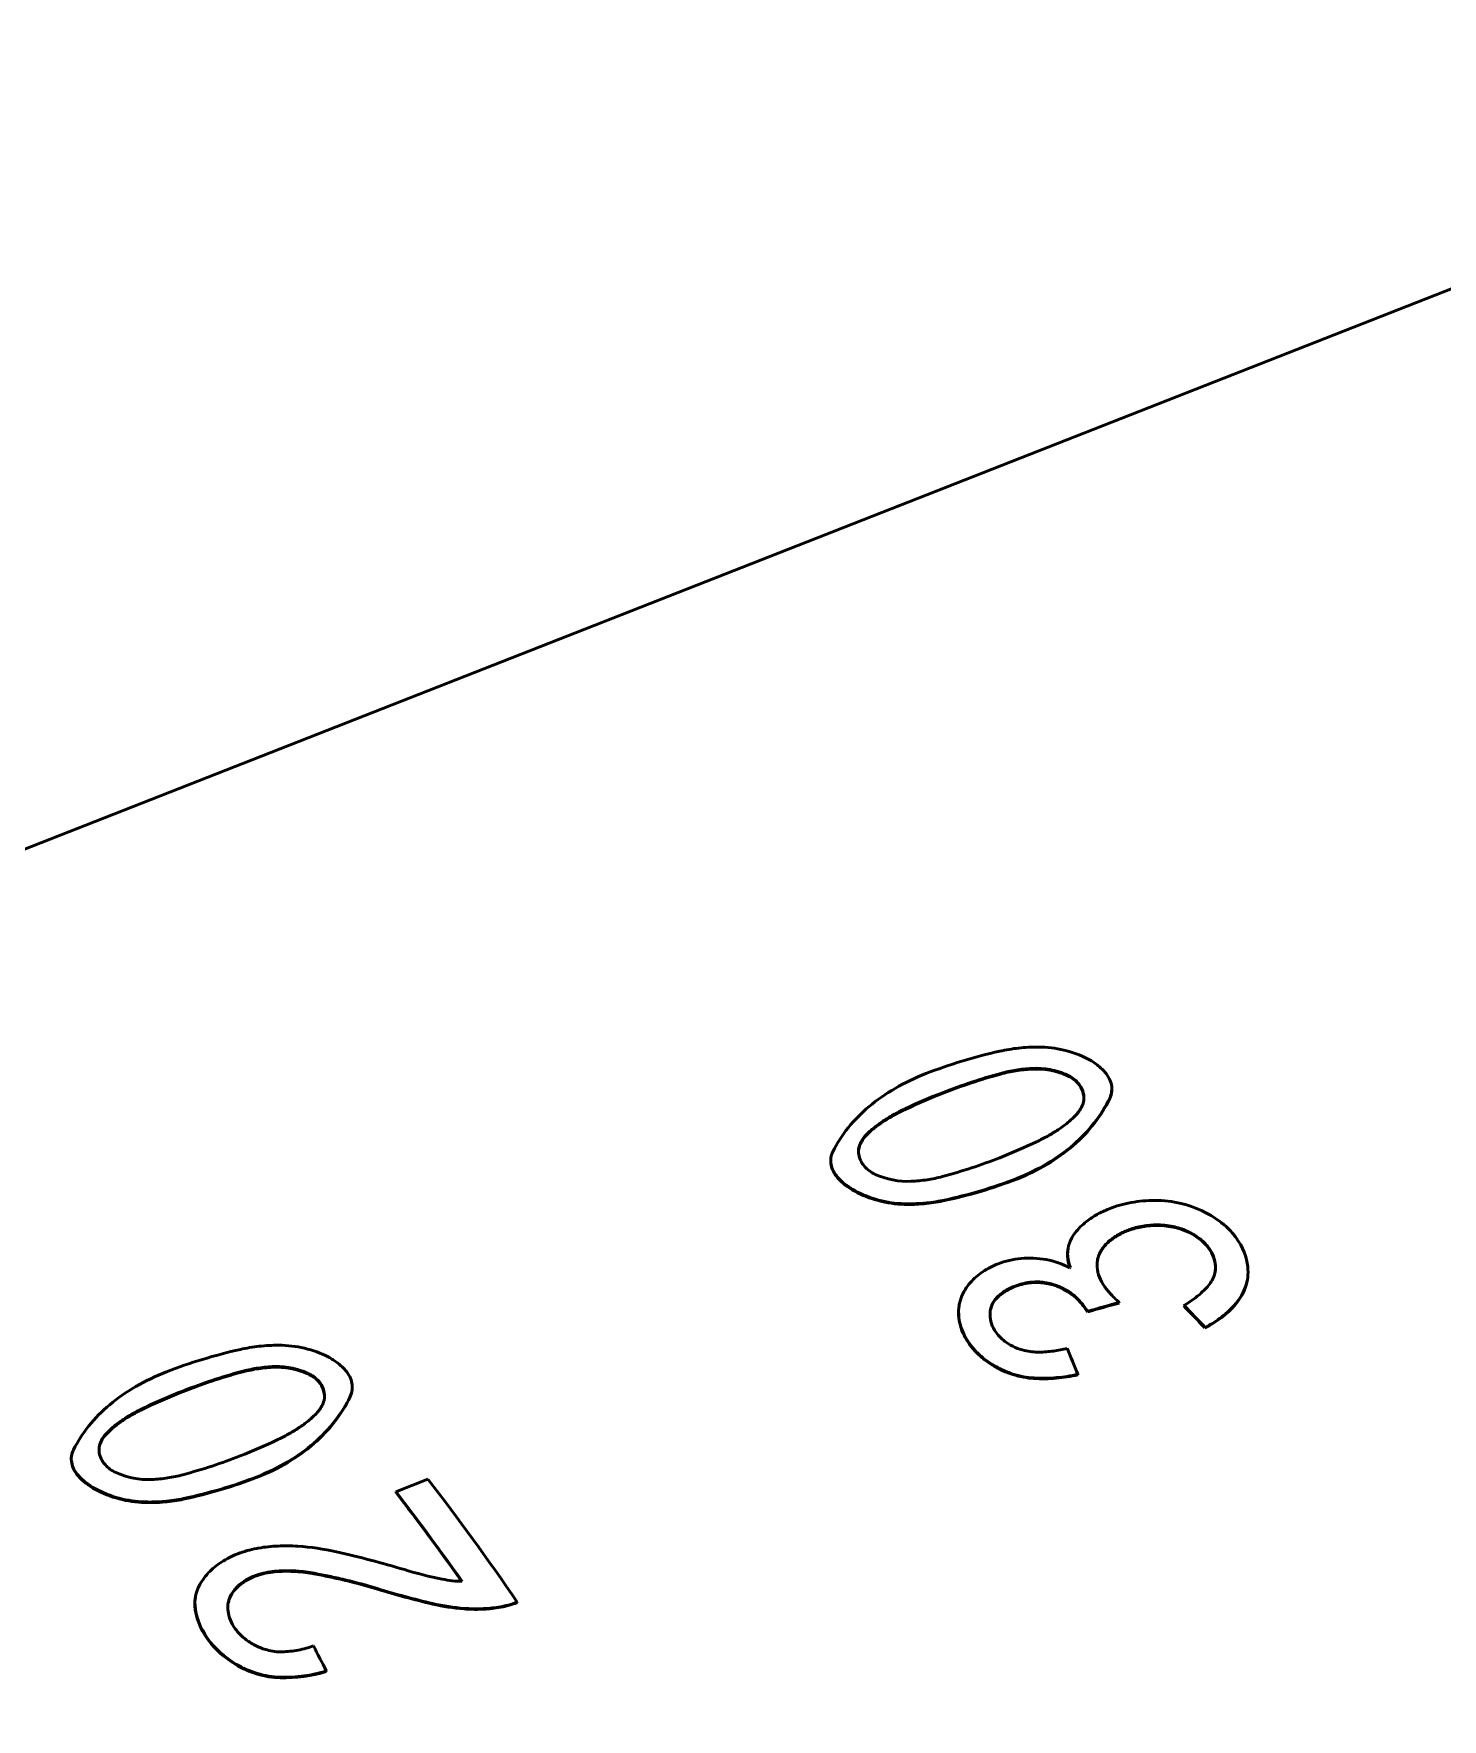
# Model space of a CAD drawing. Header units: millimetres. Extents: x -1259 to 2100, y -2965 to 1485.
# Drawn here: x 423.39 to 443.02, y 314.23 to 337.73 of the extents above; entities that cross this region are included whole.
import ezdxf

# ---------------------------------------------------------------- set-up
doc = ezdxf.new("R2010")
doc.units = ezdxf.units.MM
doc.header["$LTSCALE"] = 5
doc.layers.add('Visible (ISO)', color=7, linetype='Continuous', lineweight=50)

msp = doc.modelspace()

# ---------------------------------------------------------------- linework, layer by layer
at = {"layer": 'Visible (ISO)'}
for p, q in [((392.382, 314.23), (505.713, 358.738)), ((438.417, 322.993), (438.417, 322.984)), ((434.501, 322.026), (434.502, 322.036)), ((437.808, 320.785), (437.81, 320.794)), ((437.833, 320.523), (437.843, 320.527)), ((440.3, 320.323), (440.299, 320.316)), ((438.52, 320.033), (438.522, 320.041)), ((436.291, 320), (436.292, 320.008)), ((438.083, 319.91), (438.084, 319.918)), ((439.424, 319.992), (439.426, 320)), ((439.717, 319.686), (439.719, 319.693)), ((437.943, 319.032), (437.945, 319.039)), ((427.833, 318.836), (427.832, 318.827)), ((423.917, 317.869), (423.918, 317.879)), ((428.441, 317.403), (428.886, 317.578)), ((428.44, 317.395), (428.441, 317.403)), ((425.646, 315.93), (425.647, 315.939)), ((430.13, 315.857), (430.132, 315.865)), ((427.469, 314.897), (427.47, 314.904))]:
    msp.add_line(p, q, dxfattribs=at)
for centre, major_axis, ratio, start_param, end_param in [((437.654, 322.966), (0.359, -0.143), 0.745633, 0.561327, 0.963012), ((437.653, 322.957), (0.359, -0.142), 0.745856, 0.559961, 0.961547), ((440.346, 318.222), (-8.097, 0.388), 0.672734, 5.301136, 5.378651), ((440.348, 318.21), (-8.101, 0.389), 0.672734, 5.301136, 5.378611), ((432.78, 326.94), (7.731, -0.736), 0.708354, 5.333633, 5.413872), ((437.428, 319.992), (0.473, -0.084), 0.686936, 1.730577, 2.010422), ((437.606, 319.902), (0.426, -0.151), 0.779966, 1.050866, 1.252023), ((437.216, 319.652), (-0.933, 0.148), 0.787119, 3.87635, 3.995252), ((437.34, 319.712), (0.787, -0.267), 0.791029, 0.912471, 1.042208), ((435.812, 318.854), (-2.641, 0.175), 0.814566, 3.733856, 3.801026), ((436.134, 319.011), (2.268, -0.591), 0.826744, 0.784682, 0.857214), ((248.423, -567.624), (1511.359, 698.757), 0.4614, 1.237301, 1.237586), ((264.221, -489.163), (1445.989, 641.453), 0.444554, 1.257546, 1.257845), ((439.914, 320.915), (1.927, -0.842), 0.71958, 4.164226, 4.256903), ((435.926, 305.001), (-12.607, 21.385), 0.478947, 5.159148, 5.17766), ((435.926, 305.001), (-12.611, 21.397), 0.478916, 5.159188, 5.177701), ((437.103, 319.753), (0.332, -0.24), 0.746637, 3.928051, 4.301406), ((434.183, 304.07), (4.647, -24.859), 0.306448, 2.15854, 2.176887), ((427.069, 318.8), (0.359, -0.142), 0.745856, 0.559961, 0.961547), ((427.07, 318.809), (0.359, -0.143), 0.745633, 0.561327, 0.963012), ((429.763, 314.053), (-8.101, 0.389), 0.672734, 5.301136, 5.378611), ((429.762, 314.065), (-8.097, 0.388), 0.672734, 5.301136, 5.378651), ((422.195, 322.783), (7.731, -0.736), 0.708354, 5.333633, 5.413872), ((426.43, 301.616), (8.846, -22.525), 0.41082, 2.085331, 2.18567), ((425.985, 301.441), (-8.842, 22.514), 0.41082, 5.253622, 5.327263), ((425.985, 301.441), (-8.846, 22.525), 0.41082, 5.25318, 5.327263), ((423.776, 300.336), (6.123, -23.865), 0.345957, 2.135839, 2.154427)]:
    msp.add_ellipse(centre, major_axis=major_axis, ratio=ratio, start_param=start_param, end_param=end_param, dxfattribs=at)
for points, knots in [([(435.827, 323.23), (435.99, 323.293), (436.157, 323.351), (436.501, 323.456), (436.677, 323.503), (436.857, 323.543)], [0, 0, 0, 0, 0.04591624, 0.04591624, 0.09190288, 0.09190288, 0.09190288, 0.09190288]), ([(436.857, 323.543), (436.943, 323.562), (437.031, 323.577), (437.21, 323.596), (437.302, 323.601), (437.393, 323.601)], [0, 0, 0, 0, 0.02187074, 0.02187074, 0.0439155, 0.0439155, 0.0439155, 0.0439155]), ([(437.393, 323.601), (437.514, 323.601), (437.635, 323.586), (437.868, 323.531), (437.98, 323.49), (438.081, 323.437)], [0, 0, 0, 0, 0.02895113, 0.02895113, 0.05859624, 0.05859624, 0.05859624, 0.05859624]), ([(437.8, 323.21), (437.725, 323.244), (437.643, 323.27), (437.474, 323.301), (437.388, 323.307), (437.304, 323.303)], [0, 0, 0, 0, 0.02103243, 0.02103243, 0.04155381, 0.04155381, 0.04155381, 0.04155381]), ([(438.081, 323.437), (438.129, 323.412), (438.174, 323.384), (438.255, 323.321), (438.292, 323.287), (438.323, 323.251)], [0, 0, 0, 0, 0.0142434, 0.0142434, 0.02857688, 0.02857688, 0.02857688, 0.02857688]), ([(434.53, 322.142), (434.588, 322.258), (434.659, 322.37), (434.829, 322.581), (434.927, 322.68), (435.147, 322.864), (435.269, 322.948), (435.533, 323.102), (435.676, 323.17), (435.827, 323.23)], [0, 0, 0, 0, 0.043807, 0.043807, 0.0870851, 0.0870851, 0.1299533, 0.1299533, 0.172765, 0.172765, 0.172765, 0.172765]), ([(436.872, 323.234), (436.733, 323.196), (436.596, 323.154), (436.328, 323.066), (436.196, 323.018), (436.067, 322.967)], [0, 0, 0, 0, 0.0364797, 0.0364797, 0.07295946, 0.07295946, 0.07295946, 0.07295946]), ([(436.871, 323.224), (436.733, 323.186), (436.596, 323.145), (436.327, 323.056), (436.196, 323.009), (436.067, 322.958)], [0, 0, 0, 0, 0.03647941, 0.03647941, 0.0729589, 0.0729589, 0.0729589, 0.0729589]), ([(437.303, 323.293), (437.228, 323.289), (437.155, 323.281), (437.01, 323.258), (436.94, 323.243), (436.871, 323.224)], [0, 0, 0, 0, 0.01805894, 0.01805894, 0.03601173, 0.03601173, 0.03601173, 0.03601173]), ([(437.304, 323.303), (437.229, 323.298), (437.155, 323.291), (437.011, 323.267), (436.94, 323.252), (436.872, 323.234)], [0, 0, 0, 0, 0.0180603, 0.0180603, 0.03601367, 0.03601367, 0.03601367, 0.03601367]), ([(437.946, 323.095), (437.927, 323.116), (437.905, 323.136), (437.856, 323.172), (437.829, 323.188), (437.799, 323.201)], [0, 0, 0, 0, 0.00840544, 0.00840544, 0.01674027, 0.01674027, 0.01674027, 0.01674027]), ([(437.946, 323.104), (437.928, 323.125), (437.906, 323.145), (437.857, 323.181), (437.829, 323.197), (437.8, 323.21)], [0, 0, 0, 0, 0.00840975, 0.00840975, 0.01674845, 0.01674845, 0.01674845, 0.01674845]), ([(438.323, 323.251), (438.347, 323.223), (438.367, 323.194), (438.397, 323.134), (438.408, 323.103), (438.419, 323.041), (438.42, 323.01), (438.412, 322.949), (438.403, 322.919), (438.389, 322.89)], [0, 0, 0, 0, 0.01084531, 0.01084531, 0.02160922, 0.02160922, 0.03223192, 0.03223192, 0.04267677, 0.04267677, 0.04267677, 0.04267677]), ([(438.389, 322.89), (438.332, 322.771), (438.26, 322.656), (438.09, 322.437), (437.993, 322.333), (437.773, 322.143), (437.651, 322.055), (437.387, 321.898), (437.244, 321.829), (437.094, 321.769)], [0, 0, 0, 0, 0.0436851, 0.0436851, 0.0868429, 0.0868429, 0.129592, 0.129592, 0.1722832, 0.1722832, 0.1722832, 0.1722832]), ([(438.009, 322.789), (438.022, 322.821), (438.029, 322.853), (438.031, 322.92), (438.026, 322.954), (438.014, 322.987)], [0, 0, 0, 0, 0.01135824, 0.01135824, 0.0229261, 0.0229261, 0.0229261, 0.0229261]), ([(435.547, 322.744), (435.494, 322.719), (435.442, 322.693), (435.342, 322.638), (435.293, 322.609), (435.246, 322.579)], [0, 0, 0, 0, 0.01585173, 0.01585173, 0.03170337, 0.03170337, 0.03170337, 0.03170337]), ([(435.547, 322.735), (435.494, 322.71), (435.442, 322.683), (435.341, 322.628), (435.293, 322.6), (435.246, 322.57)], [0, 0, 0, 0, 0.01585153, 0.01585153, 0.03170296, 0.03170296, 0.03170296, 0.03170296]), ([(437.67, 322.448), (437.718, 322.48), (437.764, 322.513), (437.85, 322.585), (437.89, 322.622), (437.926, 322.661)], [0, 0, 0, 0, 0.01636565, 0.01636565, 0.03281947, 0.03281947, 0.03281947, 0.03281947]), ([(437.926, 322.661), (437.944, 322.681), (437.96, 322.701), (437.988, 322.744), (438, 322.766), (438.009, 322.789)], [0, 0, 0, 0, 0.00816866, 0.00816866, 0.016422, 0.016422, 0.016422, 0.016422]), ([(434.99, 322.371), (434.972, 322.352), (434.957, 322.332), (434.929, 322.29), (434.918, 322.269), (434.908, 322.246)], [0, 0, 0, 0, 0.00814539, 0.00814539, 0.01637582, 0.01637582, 0.01637582, 0.01637582]), ([(435.246, 322.579), (435.198, 322.548), (435.152, 322.515), (435.067, 322.446), (435.027, 322.409), (434.99, 322.371)], [0, 0, 0, 0, 0.01633595, 0.01633595, 0.03276173, 0.03276173, 0.03276173, 0.03276173]), ([(435.246, 322.57), (435.197, 322.539), (435.151, 322.506), (435.066, 322.436), (435.026, 322.4), (434.99, 322.362)], [0, 0, 0, 0, 0.01633527, 0.01633527, 0.03275973, 0.03275973, 0.03275973, 0.03275973]), ([(437.371, 322.281), (437.424, 322.306), (437.475, 322.333), (437.575, 322.388), (437.623, 322.418), (437.67, 322.448)], [0, 0, 0, 0, 0.01574971, 0.01574971, 0.03149932, 0.03149932, 0.03149932, 0.03149932]), ([(434.597, 321.787), (434.573, 321.815), (434.554, 321.844), (434.523, 321.904), (434.512, 321.934), (434.501, 321.995), (434.5, 322.026), (434.508, 322.085), (434.517, 322.114), (434.53, 322.142)], [0, 0, 0, 0, 0.01087225, 0.01087225, 0.02166283, 0.02166283, 0.03231179, 0.03231179, 0.04278236, 0.04278236, 0.04278236, 0.04278236]), ([(434.908, 322.246), (434.896, 322.216), (434.889, 322.184), (434.888, 322.12), (434.893, 322.087), (434.904, 322.055)], [0, 0, 0, 0, 0.01121573, 0.01121573, 0.02263574, 0.02263574, 0.02263574, 0.02263574]), ([(434.99, 322.362), (434.972, 322.343), (434.956, 322.323), (434.929, 322.281), (434.917, 322.259), (434.908, 322.237)], [0, 0, 0, 0, 0.00814431, 0.00814431, 0.0163731, 0.0163731, 0.0163731, 0.0163731]), ([(434.597, 321.778), (434.549, 321.834), (434.518, 321.895), (434.506, 321.956), (434.502, 321.979), (434.5, 322.003), (434.501, 322.026)], [-1.5707963, -1.5707963, -1.5707963, -1.5707963, -1.113424, -1.113424, -1.113424, -0.9366006, -0.9366006, -0.9366006, -0.9366006]), ([(434.904, 322.055), (434.911, 322.034), (434.92, 322.013), (434.944, 321.972), (434.959, 321.952), (434.975, 321.933)], [0, 0, 0, 0, 0.00749917, 0.00749917, 0.01503178, 0.01503178, 0.01503178, 0.01503178]), ([(434.975, 321.933), (434.993, 321.912), (435.015, 321.892), (435.064, 321.856), (435.092, 321.84), (435.121, 321.826)], [0, 0, 0, 0, 0.00835341, 0.00835341, 0.01663391, 0.01663391, 0.01663391, 0.01663391]), ([(436.057, 321.796), (436.194, 321.833), (436.33, 321.873), (436.597, 321.96), (436.728, 322.008), (436.856, 322.058)], [0, 0, 0, 0, 0.0362469, 0.0362469, 0.07249386, 0.07249386, 0.07249386, 0.07249386]), ([(434.837, 321.599), (434.789, 321.625), (434.745, 321.654), (434.665, 321.717), (434.628, 321.752), (434.597, 321.787)], [0, 0, 0, 0, 0.014091, 0.014091, 0.02827231, 0.02827231, 0.02827231, 0.02827231]), ([(435.622, 321.729), (435.697, 321.732), (435.771, 321.74), (435.917, 321.762), (435.988, 321.777), (436.057, 321.796)], [0, 0, 0, 0, 0.0182188, 0.0182188, 0.03633571, 0.03633571, 0.03633571, 0.03633571]), ([(437.094, 321.769), (436.931, 321.705), (436.764, 321.648), (436.42, 321.546), (436.243, 321.501), (436.064, 321.463)], [0, 0, 0, 0, 0.04594796, 0.04594796, 0.09196619, 0.09196619, 0.09196619, 0.09196619]), ([(435.526, 321.408), (435.406, 321.411), (435.285, 321.428), (435.168, 321.46), (435.051, 321.491), (434.938, 321.535), (434.836, 321.591)], [-2.6561201, -2.6561201, -2.6561201, -2.6561201, -2.3272292, -2.3272292, -2.3272292, -1.9983383, -1.9983383, -1.9983383, -1.9983383]), ([(435.526, 321.416), (435.406, 321.419), (435.284, 321.437), (435.05, 321.5), (434.938, 321.545), (434.837, 321.599)], [0, 0, 0, 0, 0.02907119, 0.02907119, 0.05883924, 0.05883924, 0.05883924, 0.05883924]), ([(436.064, 321.463), (435.978, 321.445), (435.89, 321.432), (435.71, 321.417), (435.618, 321.414), (435.526, 321.416)], [0, 0, 0, 0, 0.02195878, 0.02195878, 0.04409052, 0.04409052, 0.04409052, 0.04409052]), ([(436.063, 321.455), (435.977, 321.437), (435.889, 321.424), (435.709, 321.408), (435.617, 321.405), (435.526, 321.408)], [0, 0, 0, 0, 0.02195783, 0.02195783, 0.04408733, 0.04408733, 0.04408733, 0.04408733]), ([(438.382, 321.347), (438.478, 321.385), (438.581, 321.414), (438.796, 321.453), (438.908, 321.463), (439.021, 321.464)], [0, 0, 0, 0, 0.02723529, 0.02723529, 0.0546675, 0.0546675, 0.0546675, 0.0546675]), ([(438.068, 321.17), (438.113, 321.206), (438.163, 321.239), (438.268, 321.298), (438.324, 321.324), (438.382, 321.347)], [0, 0, 0, 0, 0.0165782, 0.0165782, 0.03310363, 0.03310363, 0.03310363, 0.03310363]), ([(437.903, 321.006), (437.926, 321.036), (437.952, 321.065), (438.007, 321.12), (438.036, 321.146), (438.068, 321.17)], [0, 0, 0, 0, 0.0115031, 0.0115031, 0.02293768, 0.02293768, 0.02293768, 0.02293768]), ([(438.63, 321.037), (438.573, 321.014), (438.518, 320.986), (438.42, 320.922), (438.375, 320.886), (438.336, 320.846)], [0, 0, 0, 0, 0.01638539, 0.01638539, 0.03287187, 0.03287187, 0.03287187, 0.03287187]), ([(438.632, 321.045), (438.574, 321.022), (438.52, 320.994), (438.421, 320.93), (438.376, 320.894), (438.337, 320.854)], [0, 0, 0, 0, 0.01638556, 0.01638556, 0.03287294, 0.03287294, 0.03287294, 0.03287294]), ([(439.031, 321.114), (438.96, 321.112), (438.89, 321.105), (438.756, 321.079), (438.691, 321.061), (438.63, 321.037)], [0, 0, 0, 0, 0.01724911, 0.01724911, 0.0343891, 0.0343891, 0.0343891, 0.0343891]), ([(439.032, 321.122), (438.961, 321.12), (438.892, 321.113), (438.757, 321.087), (438.692, 321.069), (438.632, 321.045)], [0, 0, 0, 0, 0.01725022, 0.01725022, 0.03439053, 0.03439053, 0.03439053, 0.03439053]), ([(439.273, 321.091), (439.233, 321.099), (439.192, 321.105), (439.111, 321.113), (439.071, 321.114), (439.031, 321.114)], [0, 0, 0, 0, 0.00983049, 0.00983049, 0.01956034, 0.01956034, 0.01956034, 0.01956034]), ([(439.274, 321.099), (439.234, 321.107), (439.194, 321.113), (439.113, 321.121), (439.072, 321.123), (439.032, 321.122)], [0, 0, 0, 0, 0.00983237, 0.00983237, 0.01956342, 0.01956342, 0.01956342, 0.01956342]), ([(439.629, 320.942), (439.578, 320.979), (439.521, 321.012), (439.402, 321.065), (439.339, 321.085), (439.274, 321.099)], [0, 0, 0, 0, 0.01615403, 0.01615403, 0.03200658, 0.03200658, 0.03200658, 0.03200658]), ([(439.926, 321.168), (439.971, 321.135), (440.012, 321.099), (440.088, 321.023), (440.123, 320.982), (440.154, 320.94)], [0, 0, 0, 0, 0.01427017, 0.01427017, 0.02859797, 0.02859797, 0.02859797, 0.02859797]), ([(438.336, 320.846), (438.315, 320.824), (438.297, 320.801), (438.265, 320.753), (438.251, 320.728), (438.24, 320.701)], [0, 0, 0, 0, 0.00882994, 0.00882994, 0.0177536, 0.0177536, 0.0177536, 0.0177536]), ([(438.337, 320.854), (438.317, 320.832), (438.298, 320.809), (438.266, 320.761), (438.253, 320.736), (438.242, 320.709)], [0, 0, 0, 0, 0.00883098, 0.00883098, 0.01775633, 0.01775633, 0.01775633, 0.01775633]), ([(439.768, 320.796), (439.749, 320.822), (439.728, 320.846), (439.681, 320.892), (439.656, 320.914), (439.628, 320.934)], [0, 0, 0, 0, 0.00872294, 0.00872294, 0.01740689, 0.01740689, 0.01740689, 0.01740689]), ([(439.769, 320.804), (439.751, 320.829), (439.73, 320.854), (439.683, 320.9), (439.657, 320.922), (439.629, 320.942)], [0, 0, 0, 0, 0.00872749, 0.00872749, 0.01741574, 0.01741574, 0.01741574, 0.01741574]), ([(439.864, 320.553), (439.862, 320.596), (439.852, 320.639), (439.82, 320.723), (439.798, 320.765), (439.769, 320.804)], [0, 0, 0, 0, 0.01311071, 0.01311071, 0.02634828, 0.02634828, 0.02634828, 0.02634828]), ([(436.448, 320.319), (436.497, 320.374), (436.555, 320.424), (436.685, 320.512), (436.757, 320.549), (436.835, 320.58)], [0, 0, 0, 0, 0.02210341, 0.02210341, 0.04404756, 0.04404756, 0.04404756, 0.04404756]), ([(436.835, 320.58), (436.933, 320.619), (437.042, 320.643), (437.27, 320.663), (437.388, 320.657), (437.504, 320.637)], [0, 0, 0, 0, 0.0278509, 0.0278509, 0.05611631, 0.05611631, 0.05611631, 0.05611631]), ([(437.839, 320.526), (437.827, 320.554), (437.818, 320.582), (437.805, 320.642), (437.802, 320.673), (437.802, 320.703)], [0.00068467, 0.00068467, 0.00068467, 0.00068467, 0.00972764, 0.00972764, 0.01936604, 0.01936604, 0.01936604, 0.01936604]), ([(437.843, 320.527), (437.83, 320.558), (437.82, 320.588), (437.807, 320.65), (437.803, 320.681), (437.803, 320.711)], [0, 0, 0, 0, 0.00973239, 0.00973239, 0.01937489, 0.01937489, 0.01937489, 0.01937489]), ([(438.242, 320.709), (438.23, 320.681), (438.222, 320.652), (438.212, 320.593), (438.211, 320.562), (438.214, 320.531)], [0, 0, 0, 0, 0.00946156, 0.00946156, 0.01905635, 0.01905635, 0.01905635, 0.01905635]), ([(439.837, 320.392), (439.847, 320.417), (439.855, 320.443), (439.864, 320.497), (439.866, 320.525), (439.864, 320.553)], [0, 0, 0, 0, 0.00837991, 0.00837991, 0.01687853, 0.01687853, 0.01687853, 0.01687853]), ([(439.856, 320.45), (439.856, 320.454), (439.857, 320.458), (439.863, 320.49), (439.864, 320.517), (439.863, 320.545)], [0.00706031, 0.00706031, 0.00706031, 0.00706031, 0.008377666, 0.008377666, 0.016873246, 0.016873246, 0.016873246, 0.016873246]), ([(437.055, 320.257), (437.004, 320.237), (436.957, 320.212), (436.871, 320.154), (436.832, 320.12), (436.8, 320.084)], [0, 0, 0, 0, 0.01447393, 0.01447393, 0.02905114, 0.02905114, 0.02905114, 0.02905114]), ([(437.057, 320.265), (437.006, 320.245), (436.958, 320.22), (436.872, 320.162), (436.834, 320.128), (436.801, 320.092)], [0, 0, 0, 0, 0.0144741, 0.0144741, 0.02905223, 0.02905223, 0.02905223, 0.02905223]), ([(437.278, 320.314), (437.239, 320.309), (437.2, 320.301), (437.126, 320.282), (437.09, 320.27), (437.055, 320.257)], [0, 0, 0, 0, 0.00978643, 0.00978643, 0.01957326, 0.01957326, 0.01957326, 0.01957326]), ([(437.279, 320.322), (437.24, 320.317), (437.202, 320.309), (437.127, 320.29), (437.091, 320.278), (437.057, 320.265)], [0, 0, 0, 0, 0.00978658, 0.00978658, 0.01957357, 0.01957357, 0.01957357, 0.01957357]), ([(437.408, 320.318), (437.386, 320.32), (437.364, 320.32), (437.321, 320.319), (437.299, 320.317), (437.278, 320.314)], [0, 0, 0, 0, 0.0053376, 0.0053376, 0.01067569, 0.01067569, 0.01067569, 0.01067569]), ([(437.601, 320.284), (437.57, 320.293), (437.538, 320.301), (437.473, 320.312), (437.441, 320.316), (437.408, 320.318)], [0, 0, 0, 0, 0.00791084, 0.00791084, 0.01573705, 0.01573705, 0.01573705, 0.01573705]), ([(437.603, 320.292), (437.571, 320.301), (437.539, 320.309), (437.475, 320.32), (437.442, 320.324), (437.41, 320.326)], [0, 0, 0, 0, 0.00791273, 0.00791273, 0.01574027, 0.01574027, 0.01574027, 0.01574027]), ([(437.711, 320.242), (437.694, 320.25), (437.676, 320.258), (437.639, 320.272), (437.62, 320.279), (437.601, 320.284)], [0, 0, 0, 0, 0.004772745, 0.004772745, 0.009545837, 0.009545837, 0.009545837, 0.009545837]), ([(437.713, 320.25), (437.695, 320.258), (437.677, 320.266), (437.641, 320.28), (437.622, 320.287), (437.603, 320.292)], [0, 0, 0, 0, 0.004774326, 0.004774326, 0.009548998, 0.009548998, 0.009548998, 0.009548998]), ([(438.32, 320.259), (438.331, 320.244), (438.342, 320.229), (438.367, 320.2), (438.379, 320.185), (438.392, 320.171)], [0, 0, 0, 0, 0.00515767, 0.00515767, 0.01031125, 0.01031125, 0.01031125, 0.01031125]), ([(439.736, 320.241), (439.757, 320.264), (439.777, 320.288), (439.81, 320.338), (439.825, 320.364), (439.837, 320.392)], [0, 0, 0, 0, 0.00904366, 0.00904366, 0.01818253, 0.01818253, 0.01818253, 0.01818253]), ([(436.8, 320.084), (436.784, 320.067), (436.771, 320.048), (436.749, 320.009), (436.741, 319.988), (436.735, 319.967)], [0, 0, 0, 0, 0.0068586, 0.0068586, 0.01380746, 0.01380746, 0.01380746, 0.01380746]), ([(436.801, 320.092), (436.786, 320.075), (436.773, 320.056), (436.751, 320.017), (436.742, 319.996), (436.736, 319.975)], [0, 0, 0, 0, 0.00685956, 0.00685956, 0.01380998, 0.01380998, 0.01380998, 0.01380998]), ([(437.849, 320.162), (437.827, 320.177), (437.805, 320.191), (437.759, 320.217), (437.735, 320.23), (437.711, 320.242)], [0, 0, 0, 0, 0.00660212, 0.00660212, 0.01320441, 0.01320441, 0.01320441, 0.01320441]), ([(437.851, 320.17), (437.829, 320.185), (437.806, 320.199), (437.76, 320.225), (437.737, 320.238), (437.713, 320.25)], [0, 0, 0, 0, 0.00660493, 0.00660493, 0.01320999, 0.01320999, 0.01320999, 0.01320999]), ([(437.917, 320.108), (437.907, 320.117), (437.896, 320.127), (437.873, 320.145), (437.861, 320.154), (437.849, 320.162)], [0.000026232, 0.000026232, 0.000026232, 0.000026232, 0.003781378, 0.003781378, 0.007544123, 0.007544123, 0.007544123, 0.007544123]), ([(439.426, 320), (439.484, 320.034), (439.539, 320.071), (439.643, 320.152), (439.691, 320.196), (439.736, 320.241)], [0, 0, 0, 0, 0.01849096, 0.01849096, 0.03707495, 0.03707495, 0.03707495, 0.03707495]), ([(440.146, 320.024), (440.089, 319.958), (440.025, 319.896), (439.881, 319.785), (439.803, 319.736), (439.719, 319.693)], [0, 0, 0, 0, 0.02556156, 0.02556156, 0.05093925, 0.05093925, 0.05093925, 0.05093925]), ([(436.736, 319.975), (436.726, 319.939), (436.721, 319.901), (436.723, 319.825), (436.73, 319.786), (436.742, 319.747)], [0, 0, 0, 0, 0.0118357, 0.0118357, 0.02386304, 0.02386304, 0.02386304, 0.02386304]), ([(436.436, 319.455), (436.406, 319.496), (436.381, 319.539), (436.337, 319.626), (436.32, 319.67), (436.308, 319.714)], [0, 0, 0, 0, 0.01396928, 0.01396928, 0.02787779, 0.02787779, 0.02787779, 0.02787779]), ([(436.438, 319.463), (436.408, 319.504), (436.382, 319.547), (436.339, 319.634), (436.322, 319.678), (436.309, 319.722)], [0, 0, 0, 0, 0.01397682, 0.01397682, 0.02789248, 0.02789248, 0.02789248, 0.02789248]), ([(436.806, 319.622), (436.825, 319.596), (436.847, 319.571), (436.894, 319.524), (436.921, 319.502), (436.949, 319.482)], [0, 0, 0, 0, 0.0087998, 0.0087998, 0.01755318, 0.01755318, 0.01755318, 0.01755318]), ([(425.243, 319.073), (425.405, 319.137), (425.573, 319.195), (425.917, 319.299), (426.093, 319.346), (426.273, 319.386)], [0, 0, 0, 0, 0.04591624, 0.04591624, 0.09190288, 0.09190288, 0.09190288, 0.09190288]), ([(426.273, 319.386), (426.358, 319.405), (426.446, 319.42), (426.626, 319.439), (426.717, 319.444), (426.809, 319.444)], [0, 0, 0, 0, 0.02187074, 0.02187074, 0.0439155, 0.0439155, 0.0439155, 0.0439155]), ([(426.809, 319.444), (426.929, 319.444), (427.05, 319.43), (427.284, 319.374), (427.396, 319.333), (427.496, 319.281)], [0, 0, 0, 0, 0.02895113, 0.02895113, 0.05859624, 0.05859624, 0.05859624, 0.05859624]), ([(436.639, 319.247), (436.6, 319.278), (436.563, 319.311), (436.495, 319.381), (436.464, 319.418), (436.436, 319.455)], [0, 0, 0, 0, 0.01281702, 0.01281702, 0.0256825, 0.0256825, 0.0256825, 0.0256825]), ([(436.641, 319.254), (436.601, 319.286), (436.564, 319.319), (436.496, 319.389), (436.465, 319.425), (436.438, 319.463)], [0, 0, 0, 0, 0.01282354, 0.01282354, 0.02569586, 0.02569586, 0.02569586, 0.02569586]), ([(436.949, 319.482), (436.986, 319.456), (437.027, 319.433), (437.113, 319.395), (437.158, 319.38), (437.204, 319.37)], [0, 0, 0, 0, 0.01151194, 0.01151194, 0.0228154, 0.0228154, 0.0228154, 0.0228154]), ([(437.204, 319.37), (437.237, 319.362), (437.271, 319.356), (437.339, 319.349), (437.372, 319.348), (437.406, 319.348)], [0, 0, 0, 0, 0.00822229, 0.00822229, 0.01635883, 0.01635883, 0.01635883, 0.01635883]), ([(437.406, 319.348), (437.473, 319.349), (437.54, 319.354), (437.67, 319.372), (437.734, 319.385), (437.796, 319.401)], [0, 0, 0, 0, 0.01649084, 0.01649084, 0.03289063, 0.03289063, 0.03289063, 0.03289063]), ([(426.287, 319.077), (426.148, 319.039), (426.012, 318.998), (425.743, 318.909), (425.612, 318.861), (425.483, 318.811)], [0, 0, 0, 0, 0.0364797, 0.0364797, 0.07295946, 0.07295946, 0.07295946, 0.07295946]), ([(426.719, 319.146), (426.644, 319.142), (426.571, 319.134), (426.426, 319.111), (426.356, 319.095), (426.287, 319.077)], [0, 0, 0, 0, 0.0180603, 0.0180603, 0.03601367, 0.03601367, 0.03601367, 0.03601367]), ([(426.719, 319.137), (426.644, 319.132), (426.57, 319.125), (426.426, 319.101), (426.355, 319.086), (426.287, 319.068)], [0, 0, 0, 0, 0.01805894, 0.01805894, 0.03601173, 0.03601173, 0.03601173, 0.03601173]), ([(427.215, 319.053), (427.141, 319.088), (427.059, 319.113), (426.89, 319.144), (426.804, 319.15), (426.719, 319.146)], [0, 0, 0, 0, 0.02103243, 0.02103243, 0.04155381, 0.04155381, 0.04155381, 0.04155381]), ([(427.496, 319.281), (427.545, 319.255), (427.589, 319.227), (427.671, 319.164), (427.707, 319.13), (427.739, 319.094)], [0, 0, 0, 0, 0.0142434, 0.0142434, 0.02857688, 0.02857688, 0.02857688, 0.02857688]), ([(427.739, 319.094), (427.762, 319.066), (427.782, 319.037), (427.812, 318.977), (427.823, 318.946), (427.834, 318.884), (427.835, 318.853), (427.827, 318.792), (427.819, 318.762), (427.805, 318.734)], [0, 0, 0, 0, 0.01084531, 0.01084531, 0.02160922, 0.02160922, 0.03223192, 0.03223192, 0.04267677, 0.04267677, 0.04267677, 0.04267677]), ([(437.04, 319.043), (436.967, 319.067), (436.896, 319.097), (436.762, 319.168), (436.699, 319.209), (436.641, 319.254)], [0, 0, 0, 0, 0.01843713, 0.01843713, 0.03716213, 0.03716213, 0.03716213, 0.03716213]), ([(423.946, 317.985), (424.003, 318.101), (424.075, 318.213), (424.245, 318.424), (424.342, 318.523), (424.563, 318.707), (424.684, 318.792), (424.949, 318.945), (425.092, 319.013), (425.243, 319.073)], [0, 0, 0, 0, 0.043807, 0.043807, 0.0870851, 0.0870851, 0.1299533, 0.1299533, 0.172765, 0.172765, 0.172765, 0.172765]), ([(426.287, 319.068), (426.148, 319.03), (426.011, 318.988), (425.743, 318.9), (425.611, 318.852), (425.482, 318.801)], [0, 0, 0, 0, 0.03647941, 0.03647941, 0.0729589, 0.0729589, 0.0729589, 0.0729589]), ([(427.362, 318.947), (427.343, 318.968), (427.321, 318.988), (427.272, 319.024), (427.245, 319.04), (427.215, 319.053)], [0, 0, 0, 0, 0.00840975, 0.00840975, 0.01674845, 0.01674845, 0.01674845, 0.01674845]), ([(427.361, 318.938), (427.343, 318.959), (427.321, 318.979), (427.271, 319.015), (427.244, 319.031), (427.215, 319.044)], [0, 0, 0, 0, 0.00840544, 0.00840544, 0.01674027, 0.01674027, 0.01674027, 0.01674027]), ([(437.943, 319.032), (437.847, 319.009), (437.747, 318.993), (437.543, 318.976), (437.439, 318.975), (437.334, 318.981)], [0, 0, 0, 0, 0.02523448, 0.02523448, 0.05066093, 0.05066093, 0.05066093, 0.05066093]), ([(437.945, 319.039), (437.849, 319.016), (437.749, 319.001), (437.545, 318.984), (437.441, 318.982), (437.336, 318.988)], [0, 0, 0, 0, 0.02523531, 0.02523531, 0.05066404, 0.05066404, 0.05066404, 0.05066404]), ([(427.805, 318.734), (427.748, 318.615), (427.676, 318.499), (427.506, 318.28), (427.408, 318.177), (427.188, 317.986), (427.067, 317.898), (426.802, 317.741), (426.66, 317.672), (426.509, 317.612)], [0, 0, 0, 0, 0.0436851, 0.0436851, 0.0868429, 0.0868429, 0.129592, 0.129592, 0.1722832, 0.1722832, 0.1722832, 0.1722832]), ([(427.342, 318.505), (427.36, 318.524), (427.376, 318.545), (427.404, 318.587), (427.416, 318.61), (427.425, 318.632)], [0, 0, 0, 0, 0.00816866, 0.00816866, 0.016422, 0.016422, 0.016422, 0.016422]), ([(427.425, 318.632), (427.438, 318.664), (427.445, 318.697), (427.446, 318.763), (427.441, 318.797), (427.43, 318.831)], [0, 0, 0, 0, 0.01135824, 0.01135824, 0.0229261, 0.0229261, 0.0229261, 0.0229261]), ([(424.661, 318.413), (424.613, 318.382), (424.567, 318.349), (424.482, 318.28), (424.442, 318.243), (424.405, 318.205)], [0, 0, 0, 0, 0.01633527, 0.01633527, 0.03275973, 0.03275973, 0.03275973, 0.03275973]), ([(424.662, 318.422), (424.613, 318.391), (424.567, 318.358), (424.482, 318.289), (424.442, 318.252), (424.406, 318.214)], [0, 0, 0, 0, 0.01633595, 0.01633595, 0.03276173, 0.03276173, 0.03276173, 0.03276173]), ([(424.962, 318.578), (424.909, 318.553), (424.858, 318.527), (424.757, 318.472), (424.708, 318.443), (424.661, 318.413)], [0, 0, 0, 0, 0.01585153, 0.01585153, 0.03170296, 0.03170296, 0.03170296, 0.03170296]), ([(424.963, 318.587), (424.91, 318.562), (424.858, 318.536), (424.757, 318.481), (424.709, 318.452), (424.662, 318.422)], [0, 0, 0, 0, 0.01585173, 0.01585173, 0.03170337, 0.03170337, 0.03170337, 0.03170337]), ([(427.085, 318.291), (427.134, 318.323), (427.179, 318.356), (427.265, 318.428), (427.305, 318.465), (427.342, 318.505)], [0, 0, 0, 0, 0.01636565, 0.01636565, 0.03281947, 0.03281947, 0.03281947, 0.03281947]), ([(424.405, 318.205), (424.387, 318.186), (424.372, 318.166), (424.344, 318.124), (424.333, 318.103), (424.323, 318.08)], [0, 0, 0, 0, 0.00814431, 0.00814431, 0.0163731, 0.0163731, 0.0163731, 0.0163731]), ([(424.406, 318.214), (424.388, 318.195), (424.372, 318.175), (424.345, 318.133), (424.333, 318.112), (424.324, 318.09)], [0, 0, 0, 0, 0.00814539, 0.00814539, 0.01637582, 0.01637582, 0.01637582, 0.01637582]), ([(426.786, 318.124), (426.839, 318.149), (426.89, 318.176), (426.99, 318.232), (427.038, 318.261), (427.085, 318.291)], [0, 0, 0, 0, 0.01574971, 0.01574971, 0.03149932, 0.03149932, 0.03149932, 0.03149932]), ([(424.013, 317.631), (423.989, 317.658), (423.969, 317.687), (423.939, 317.747), (423.928, 317.777), (423.916, 317.838), (423.915, 317.869), (423.923, 317.928), (423.932, 317.957), (423.946, 317.985)], [0, 0, 0, 0, 0.01087225, 0.01087225, 0.02166283, 0.02166283, 0.03231179, 0.03231179, 0.04278236, 0.04278236, 0.04278236, 0.04278236]), ([(424.324, 318.09), (424.311, 318.059), (424.305, 318.028), (424.303, 317.963), (424.308, 317.93), (424.319, 317.898)], [0, 0, 0, 0, 0.01121573, 0.01121573, 0.02263574, 0.02263574, 0.02263574, 0.02263574]), ([(424.012, 317.622), (423.964, 317.677), (423.933, 317.738), (423.922, 317.799), (423.917, 317.823), (423.916, 317.846), (423.917, 317.869)], [-1.5707963, -1.5707963, -1.5707963, -1.5707963, -1.113424, -1.113424, -1.113424, -0.9366006, -0.9366006, -0.9366006, -0.9366006]), ([(424.319, 317.898), (424.326, 317.877), (424.336, 317.856), (424.36, 317.815), (424.374, 317.795), (424.391, 317.776)], [0, 0, 0, 0, 0.00749917, 0.00749917, 0.01503178, 0.01503178, 0.01503178, 0.01503178]), ([(424.391, 317.776), (424.409, 317.755), (424.431, 317.735), (424.48, 317.699), (424.507, 317.683), (424.537, 317.67)], [0, 0, 0, 0, 0.00835341, 0.00835341, 0.01663391, 0.01663391, 0.01663391, 0.01663391]), ([(425.472, 317.639), (425.61, 317.676), (425.746, 317.716), (426.012, 317.804), (426.143, 317.851), (426.271, 317.901)], [0, 0, 0, 0, 0.0362469, 0.0362469, 0.07249386, 0.07249386, 0.07249386, 0.07249386]), ([(424.253, 317.443), (424.205, 317.469), (424.16, 317.498), (424.08, 317.561), (424.044, 317.595), (424.013, 317.631)], [0, 0, 0, 0, 0.014091, 0.014091, 0.02827231, 0.02827231, 0.02827231, 0.02827231]), ([(424.941, 317.251), (424.822, 317.254), (424.7, 317.272), (424.584, 317.303), (424.467, 317.334), (424.354, 317.378), (424.252, 317.434)], [-2.6561201, -2.6561201, -2.6561201, -2.6561201, -2.3272292, -2.3272292, -2.3272292, -1.9983383, -1.9983383, -1.9983383, -1.9983383]), ([(424.942, 317.26), (424.821, 317.263), (424.7, 317.281), (424.466, 317.343), (424.354, 317.388), (424.253, 317.443)], [0, 0, 0, 0, 0.02907119, 0.02907119, 0.05883924, 0.05883924, 0.05883924, 0.05883924]), ([(425.038, 317.572), (425.113, 317.576), (425.187, 317.583), (425.332, 317.606), (425.403, 317.62), (425.472, 317.639)], [0, 0, 0, 0, 0.0182188, 0.0182188, 0.03633571, 0.03633571, 0.03633571, 0.03633571]), ([(426.509, 317.612), (426.347, 317.549), (426.179, 317.491), (425.835, 317.389), (425.659, 317.345), (425.479, 317.307)], [0, 0, 0, 0, 0.04594796, 0.04594796, 0.09196619, 0.09196619, 0.09196619, 0.09196619]), ([(425.478, 317.298), (425.393, 317.28), (425.305, 317.267), (425.125, 317.251), (425.033, 317.248), (424.941, 317.251)], [0, 0, 0, 0, 0.02195783, 0.02195783, 0.04408733, 0.04408733, 0.04408733, 0.04408733]), ([(425.479, 317.307), (425.394, 317.289), (425.305, 317.276), (425.126, 317.26), (425.034, 317.257), (424.942, 317.26)], [0, 0, 0, 0, 0.02195878, 0.02195878, 0.04409052, 0.04409052, 0.04409052, 0.04409052]), ([(426.238, 316.538), (426.156, 316.506), (426.08, 316.467), (425.942, 316.377), (425.88, 316.326), (425.826, 316.27)], [-0.04608364, -0.04608364, -0.04608364, -0.04608364, -0.02304046, -0.02304046, 0, 0, 0, 0]), ([(426.528, 316.617), (426.519, 316.616), (426.51, 316.614), (426.409, 316.595), (426.32, 316.57), (426.238, 316.538)], [-0.02572457, -0.02572457, -0.02572457, -0.02572457, -0.02338672, -0.02338672, 0, 0, 0, 0]), ([(426.528, 316.617), (426.616, 316.632), (426.707, 316.641), (426.89, 316.65), (426.983, 316.649), (427.076, 316.643)], [0, 0, 0, 0, 0.02228435, 0.02228435, 0.04474709, 0.04474709, 0.04474709, 0.04474709]), ([(427.614, 316.564), (427.773, 316.529), (427.931, 316.49), (428.246, 316.407), (428.403, 316.363), (428.559, 316.316)], [0, 0, 0, 0, 0.03910221, 0.03910221, 0.07833304, 0.07833304, 0.07833304, 0.07833304]), ([(426.72, 316.282), (426.675, 316.276), (426.631, 316.269), (426.547, 316.248), (426.506, 316.235), (426.467, 316.219)], [0, 0, 0, 0, 0.01110453, 0.01110453, 0.02217218, 0.02217218, 0.02217218, 0.02217218]), ([(426.721, 316.29), (426.677, 316.285), (426.633, 316.277), (426.548, 316.256), (426.507, 316.243), (426.468, 316.228)], [0, 0, 0, 0, 0.01110487, 0.01110487, 0.02217261, 0.02217261, 0.02217261, 0.02217261]), ([(427.246, 316.266), (427.158, 316.281), (427.069, 316.29), (426.892, 316.295), (426.805, 316.292), (426.72, 316.282)], [0, 0, 0, 0, 0.02148447, 0.02148447, 0.0427287, 0.0427287, 0.0427287, 0.0427287]), ([(427.248, 316.274), (427.16, 316.289), (427.07, 316.298), (426.894, 316.303), (426.807, 316.3), (426.721, 316.29)], [0, 0, 0, 0, 0.02148823, 0.02148823, 0.04273444, 0.04273444, 0.04273444, 0.04273444]), ([(427.667, 316.182), (427.598, 316.198), (427.528, 316.213), (427.387, 316.241), (427.317, 316.254), (427.246, 316.266)], [0, 0, 0, 0, 0.01717404, 0.01717404, 0.03434812, 0.03434812, 0.03434812, 0.03434812]), ([(427.669, 316.19), (427.599, 316.206), (427.529, 316.221), (427.389, 316.249), (427.318, 316.262), (427.248, 316.274)], [0, 0, 0, 0, 0.0171785, 0.0171785, 0.03435672, 0.03435672, 0.03435672, 0.03435672]), ([(426.202, 316.041), (426.183, 316.021), (426.167, 315.999), (426.14, 315.954), (426.128, 315.93), (426.119, 315.905)], [0, 0, 0, 0, 0.00815466, 0.00815466, 0.01640091, 0.01640091, 0.01640091, 0.01640091]), ([(426.203, 316.049), (426.185, 316.029), (426.169, 316.008), (426.141, 315.962), (426.129, 315.938), (426.121, 315.913)], [0, 0, 0, 0, 0.00815574, 0.00815574, 0.01640368, 0.01640368, 0.01640368, 0.01640368]), ([(426.467, 316.219), (426.414, 316.199), (426.365, 316.173), (426.276, 316.113), (426.236, 316.079), (426.202, 316.041)], [0, 0, 0, 0, 0.01497117, 0.01497117, 0.03004725, 0.03004725, 0.03004725, 0.03004725]), ([(426.468, 316.228), (426.415, 316.207), (426.366, 316.181), (426.277, 316.121), (426.237, 316.087), (426.203, 316.049)], [0, 0, 0, 0, 0.01497135, 0.01497135, 0.03004836, 0.03004836, 0.03004836, 0.03004836]), ([(428.183, 316.043), (428.098, 316.069), (428.012, 316.094), (427.84, 316.14), (427.754, 316.162), (427.667, 316.182)], [0, 0, 0, 0, 0.02143014, 0.02143014, 0.0428022, 0.0428022, 0.0428022, 0.0428022]), ([(428.185, 316.051), (428.099, 316.077), (428.014, 316.102), (427.842, 316.148), (427.755, 316.17), (427.669, 316.19)], [0, 0, 0, 0, 0.02143745, 0.02143745, 0.04281562, 0.04281562, 0.04281562, 0.04281562]), ([(429.086, 316.183), (429.132, 316.174), (429.179, 316.166), (429.272, 316.156), (429.318, 316.153), (429.365, 316.153)], [0, 0, 0, 0, 0.01133167, 0.01133167, 0.02256835, 0.02256835, 0.02256835, 0.02256835]), ([(426.121, 315.913), (426.111, 315.886), (426.104, 315.857), (426.097, 315.799), (426.097, 315.769), (426.101, 315.738)], [0, 0, 0, 0, 0.00923096, 0.00923096, 0.01858811, 0.01858811, 0.01858811, 0.01858811]), ([(429.869, 315.787), (429.792, 315.774), (429.713, 315.767), (429.553, 315.761), (429.471, 315.763), (429.39, 315.769)], [0, 0, 0, 0, 0.01964817, 0.01964817, 0.03944231, 0.03944231, 0.03944231, 0.03944231]), ([(429.871, 315.794), (429.794, 315.782), (429.715, 315.774), (429.555, 315.768), (429.473, 315.77), (429.392, 315.776)], [0, 0, 0, 0, 0.01964916, 0.01964916, 0.03944538, 0.03944538, 0.03944538, 0.03944538]), ([(430.13, 315.857), (430.089, 315.841), (430.047, 315.827), (429.96, 315.804), (429.915, 315.794), (429.869, 315.787)], [0, 0, 0, 0, 0.01157747, 0.01157747, 0.02315468, 0.02315468, 0.02315468, 0.02315468]), ([(430.132, 315.865), (430.091, 315.848), (430.049, 315.834), (429.961, 315.811), (429.917, 315.801), (429.871, 315.794)], [0, 0, 0, 0, 0.01157759, 0.01157759, 0.02315493, 0.02315493, 0.02315493, 0.02315493]), ([(426.101, 315.738), (426.106, 315.696), (426.117, 315.654), (426.151, 315.571), (426.174, 315.53), (426.202, 315.492)], [0, 0, 0, 0, 0.01308837, 0.01308837, 0.02628529, 0.02628529, 0.02628529, 0.02628529]), ([(426.202, 315.492), (426.223, 315.463), (426.246, 315.436), (426.298, 315.384), (426.326, 315.36), (426.356, 315.337)], [0, 0, 0, 0, 0.00962828, 0.00962828, 0.01921426, 0.01921426, 0.01921426, 0.01921426]), ([(426.356, 315.337), (426.398, 315.306), (426.445, 315.278), (426.542, 315.23), (426.593, 315.21), (426.646, 315.196)], [0, 0, 0, 0, 0.01338593, 0.01338593, 0.02654888, 0.02654888, 0.02654888, 0.02654888]), ([(426.646, 315.196), (426.68, 315.186), (426.715, 315.179), (426.785, 315.171), (426.819, 315.169), (426.854, 315.17)], [0, 0, 0, 0, 0.00850031, 0.00850031, 0.01688808, 0.01688808, 0.01688808, 0.01688808]), ([(426.854, 315.17), (426.931, 315.172), (427.007, 315.181), (427.154, 315.209), (427.225, 315.229), (427.292, 315.255)], [0, 0, 0, 0, 0.0189399, 0.0189399, 0.03777382, 0.03777382, 0.03777382, 0.03777382]), ([(427.47, 314.904), (427.371, 314.872), (427.266, 314.849), (427.051, 314.82), (426.939, 314.814), (426.827, 314.817)], [0, 0, 0, 0, 0.02710027, 0.02710027, 0.05439529, 0.05439529, 0.05439529, 0.05439529])]:
    msp.add_open_spline(points, degree=3, knots=knots, dxfattribs=at)
for points in [[(437.799, 323.201), (437.648, 323.27), (437.47, 323.303), (437.303, 323.293)], [(438.389, 322.882), (438.273, 322.642), (437.929, 322.197), (437.394, 321.879), (437.093, 321.761)], [(438.029, 322.867), (438.031, 322.904), (438.026, 322.941), (438.014, 322.978)], [(438.417, 322.984), (438.414, 322.949), (438.404, 322.914), (438.389, 322.882)], [(434.908, 322.237), (434.897, 322.212), (434.891, 322.185), (434.889, 322.157)], [(434.836, 321.591), (434.741, 321.642), (434.659, 321.707), (434.597, 321.778)], [(435.121, 321.826), (435.274, 321.756), (435.454, 321.72), (435.622, 321.729)], [(437.093, 321.761), (436.768, 321.633), (436.423, 321.531), (436.063, 321.455)], [(439.021, 321.464), (439.142, 321.464), (439.265, 321.45), (439.385, 321.42)], [(439.385, 321.42), (439.581, 321.373), (439.769, 321.286), (439.926, 321.168)], [(437.803, 320.711), (437.802, 320.819), (437.837, 320.921), (437.903, 321.006)], [(439.628, 320.934), (439.525, 321.009), (439.401, 321.064), (439.273, 321.091)], [(437.802, 320.703), (437.801, 320.731), (437.804, 320.758), (437.808, 320.785)], [(439.863, 320.545), (439.858, 320.63), (439.825, 320.718), (439.768, 320.796)], [(440.154, 320.94), (440.245, 320.814), (440.301, 320.674), (440.314, 320.535)], [(437.504, 320.637), (437.618, 320.617), (437.731, 320.578), (437.833, 320.523)], [(438.214, 320.531), (438.22, 320.44), (438.257, 320.345), (438.32, 320.259)], [(438.24, 320.701), (438.23, 320.677), (438.223, 320.653), (438.218, 320.628)], [(440.314, 320.535), (440.324, 320.439), (440.312, 320.344), (440.281, 320.256)], [(436.318, 320.105), (436.347, 320.183), (436.391, 320.255), (436.448, 320.319)], [(440.281, 320.256), (440.25, 320.172), (440.205, 320.094), (440.146, 320.024)], [(440.299, 320.316), (440.293, 320.293), (440.287, 320.27), (440.279, 320.248)], [(436.309, 319.722), (436.272, 319.854), (436.275, 319.987), (436.318, 320.105)], [(440.144, 320.017), (440.03, 319.883), (439.885, 319.771), (439.717, 319.686)], [(440.279, 320.248), (440.249, 320.164), (440.203, 320.086), (440.144, 320.017)], [(436.308, 319.714), (436.28, 319.811), (436.275, 319.908), (436.291, 320)], [(436.735, 319.967), (436.732, 319.958), (436.729, 319.948), (436.727, 319.938)], [(427.215, 319.044), (427.064, 319.113), (426.886, 319.146), (426.719, 319.137)], [(437.038, 319.036), (436.893, 319.082), (436.756, 319.155), (436.639, 319.247)], [(437.334, 318.981), (437.236, 318.986), (437.135, 319.005), (437.038, 319.036)], [(437.336, 318.988), (437.237, 318.993), (437.137, 319.012), (437.04, 319.043)], [(427.804, 318.725), (427.689, 318.485), (427.344, 318.041), (426.809, 317.722), (426.508, 317.604)], [(427.444, 318.71), (427.447, 318.747), (427.442, 318.785), (427.429, 318.822)], [(427.832, 318.827), (427.829, 318.792), (427.82, 318.757), (427.804, 318.725)], [(424.323, 318.08), (424.313, 318.055), (424.306, 318.028), (424.304, 318.001)], [(424.537, 317.67), (424.69, 317.599), (424.869, 317.564), (425.038, 317.572)], [(424.252, 317.434), (424.157, 317.485), (424.074, 317.55), (424.012, 317.622)], [(426.508, 317.604), (426.183, 317.476), (425.838, 317.374), (425.478, 317.298)], [(427.076, 316.643), (427.255, 316.63), (427.436, 316.604), (427.614, 316.564)], [(425.681, 316.053), (425.715, 316.132), (425.764, 316.205), (425.826, 316.27)], [(428.559, 316.316), (428.733, 316.263), (428.909, 316.219), (429.086, 316.183)], [(425.641, 315.82), (425.636, 315.901), (425.649, 315.98), (425.681, 316.053)], [(428.951, 315.837), (428.694, 315.897), (428.437, 315.966), (428.183, 316.043)], [(428.953, 315.844), (428.696, 315.904), (428.439, 315.973), (428.185, 316.051)], [(425.639, 315.812), (425.637, 315.852), (425.639, 315.892), (425.646, 315.93)], [(425.819, 315.344), (425.711, 315.492), (425.648, 315.655), (425.639, 315.812)], [(425.82, 315.352), (425.713, 315.5), (425.65, 315.663), (425.641, 315.82)], [(426.119, 315.905), (426.113, 315.887), (426.107, 315.869), (426.104, 315.85)], [(429.39, 315.769), (429.244, 315.78), (429.097, 315.803), (428.951, 315.837)], [(429.392, 315.776), (429.246, 315.788), (429.099, 315.811), (428.953, 315.844)], [(426.209, 314.993), (426.053, 315.087), (425.917, 315.209), (425.819, 315.344)], [(426.211, 315), (426.054, 315.095), (425.919, 315.217), (425.82, 315.352)], [(426.508, 314.861), (426.403, 314.892), (426.302, 314.937), (426.209, 314.993)], [(426.51, 314.868), (426.405, 314.9), (426.304, 314.945), (426.211, 315)], [(426.826, 314.809), (426.72, 314.812), (426.613, 314.829), (426.508, 314.861)], [(426.827, 314.817), (426.722, 314.819), (426.614, 314.837), (426.51, 314.868)], [(427.469, 314.897), (427.27, 314.834), (427.051, 314.804), (426.826, 314.809)]]:
    msp.add_open_spline(points, degree=3, dxfattribs=at)

doc.saveas('drawing.dxf')
